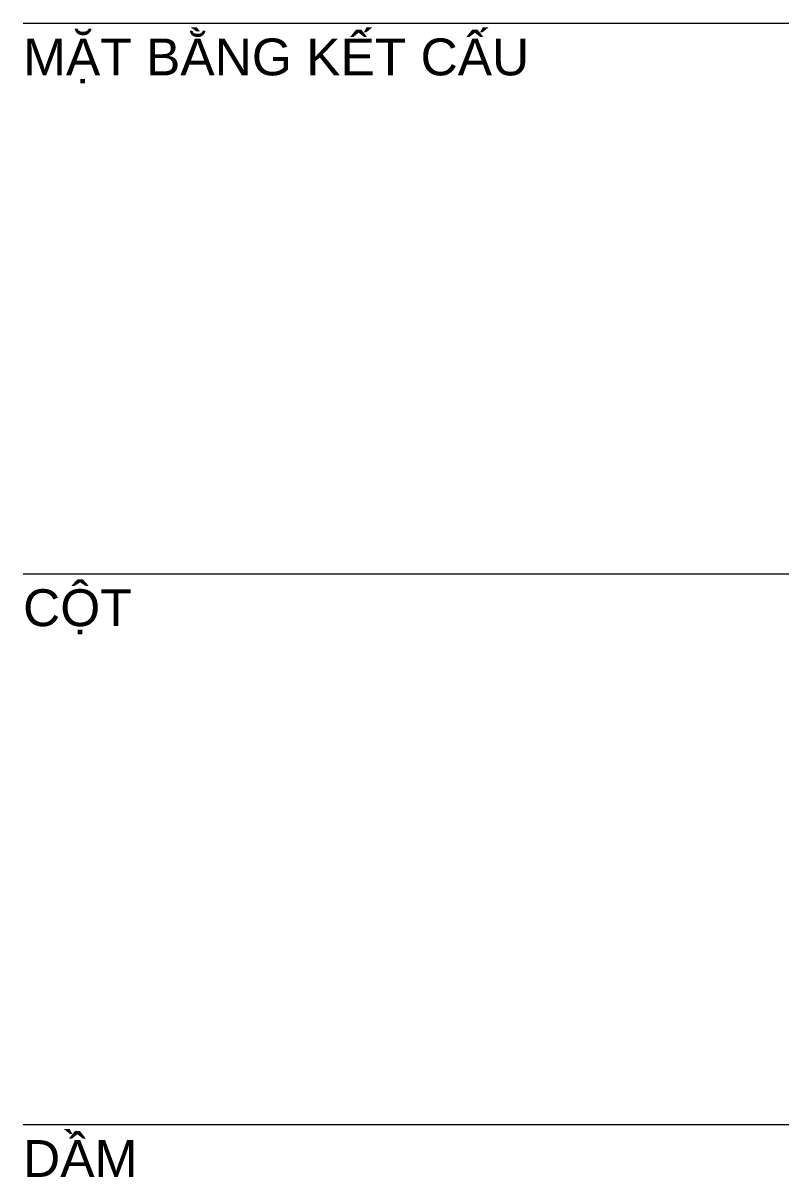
# Model space of a CAD drawing. Extents: x -165145 to 691808, y -202842 to 311040.
# Drawn here: x 174130 to 212522, y -58116 to 335 of the extents above; entities that cross this region are included whole.
import ezdxf

# ---------------------------------------------------------------- set-up
doc = ezdxf.new("R2010")
doc.units = 0
doc.header["$LTSCALE"] = 10
doc.header["$MEASUREMENT"] = 0
doc.layers.add('GE_KC_NETMANH', color=8, linetype='CONTINUOUS', lineweight=20)
doc.layers.add('TEXT-VN', color=9, linetype='CONTINUOUS')
doc.styles.add('MtXpl__VnHelvetInsH', font='')
doc.styles.get('MtXpl__VnHelvetInsH').set_extended_font_data('.VnHelvetInsH')

msp = doc.modelspace()

# ---------------------------------------------------------------- linework, layer by layer
at = {"layer": 'GE_KC_NETMANH'}
for p, q in [((174130.40086, 334.78621), (385223.40086, 334.78621)), ((174130.40086, -27566.72767), (385223.40086, -27566.72767)), ((174130.40086, -55468.24154), (385223.40086, -55468.24154))]:
    msp.add_line(p, q, dxfattribs=at)

# ---------------------------------------------------------------- texts
at = {"layer": 'TEXT-VN', "color": 4, "style": 'MtXpl__VnHelvetInsH'}
for s, p in [('mÆt b»ng kÕt cÊu', (174130.40086, -2313.21379)), ('cét', (174130.40086, -30214.72767)), ('dÇm', (174130.40086, -58116.24154))]:
    msp.add_text(s, height=1866.552078, dxfattribs=at).set_placement(p)

doc.saveas('drawing.dxf')
